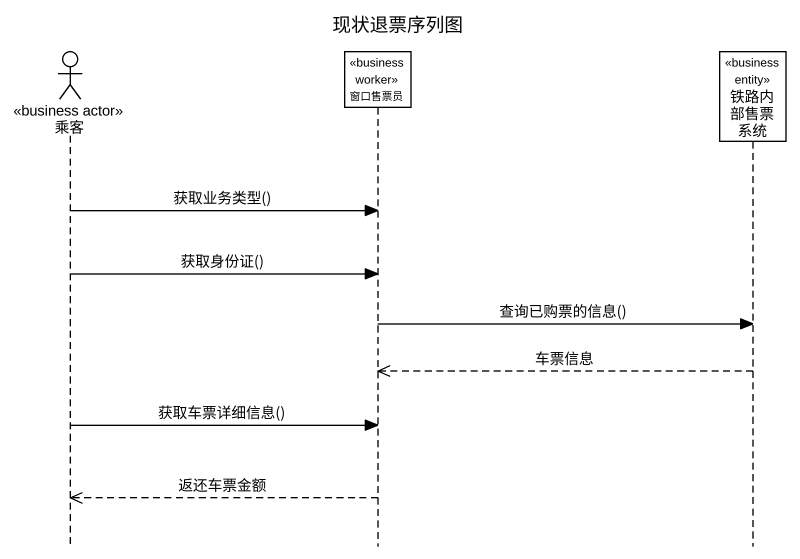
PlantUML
@startuml
title 现状退票序列图
hide footbox
actor 乘客 <<business actor>>
participant 窗口售票员 <<business worker>>
participant 铁路内部售票系统 <<business entity>>

乘客 -> 窗口售票员 : 获取业务类型()
乘客 -> 窗口售票员 : 获取身份证()
窗口售票员 -> 铁路内部售票系统 : 查询已购票的信息()
铁路内部售票系统 -->> 窗口售票员 : 车票信息
乘客 -> 窗口售票员 : 获取车票详细信息()
窗口售票员 -->> 乘客 : 返还车票金额
@enduml
